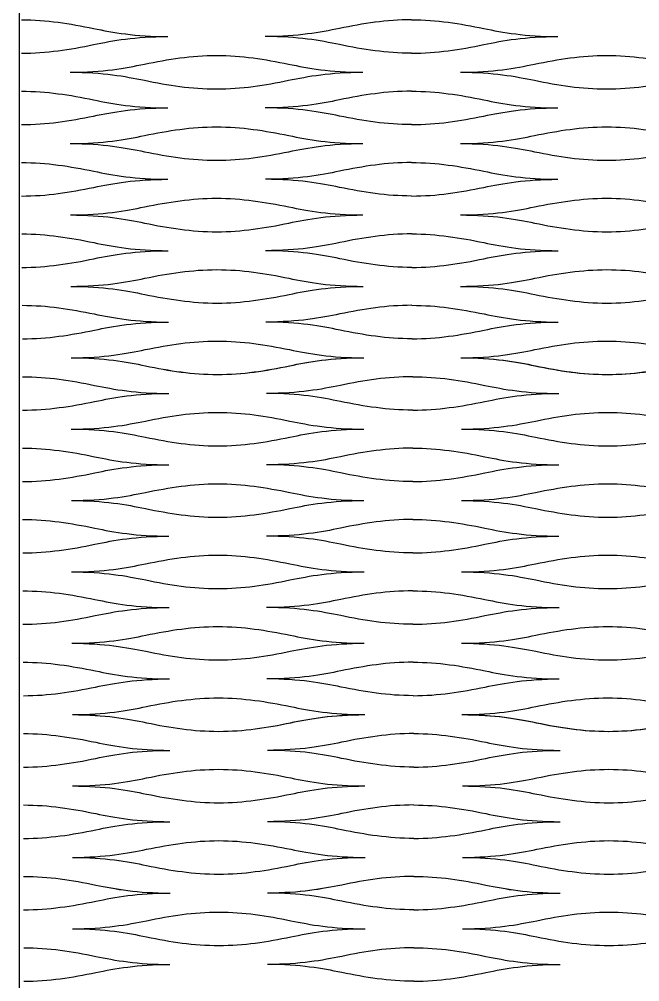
# Model space of a CAD drawing. Header units: millimetres. Extents: x 1 to 583, y -486 to -2.
# Drawn here: x 408.89 to 425.32, y -145.38 to -119.9 of the extents above; entities that cross this region are included whole.
import ezdxf

# ---------------------------------------------------------------- set-up
doc = ezdxf.new("R2010")
doc.units = ezdxf.units.MM
doc.header["$MEASUREMENT"] = 0
doc.layers.add('DEFAULT', color=7, linetype='Continuous')
doc.layers.add('dibujo', color=10, linetype='Continuous')

msp = doc.modelspace()

# ---------------------------------------------------------------- linework, layer by layer
at = {"layer": 'DEFAULT'}
for points, knots in [([(408.948, -119.916), (409.613, -119.916), (410.228, -120.015), (410.857, -120.144), (411.372, -120.251), (411.95, -120.358), (412.821, -120.358)], [0, 0, 0, 0, 1, 1, 1, 2, 2, 2, 2]), ([(408.949, -119.915), (409.614, -119.915), (410.229, -120.015), (410.859, -120.144), (411.374, -120.251), (411.951, -120.358), (412.823, -120.358)], [0, 0, 0, 0, 1, 1, 1, 2, 2, 2, 2]), ([(419.277, -119.916), (418.611, -119.916), (417.997, -120.015), (417.367, -120.144), (416.853, -120.251), (416.275, -120.358), (415.403, -120.358)], [0, 0, 0, 0, 1, 1, 1, 2, 2, 2, 2]), ([(419.277, -119.915), (418.611, -119.915), (417.997, -120.015), (417.368, -120.144), (416.853, -120.251), (416.276, -120.358), (415.405, -120.358)], [0, 0, 0, 0, 1, 1, 1, 2, 2, 2, 2]), ([(419.277, -119.915), (419.943, -119.915), (420.557, -120.015), (421.187, -120.144), (421.701, -120.251), (422.279, -120.358), (423.15, -120.358)], [0, 0, 0, 0, 1, 1, 1, 2, 2, 2, 2]), ([(419.277, -119.916), (419.943, -119.916), (420.557, -120.015), (421.186, -120.144), (421.701, -120.251), (422.279, -120.358), (423.15, -120.358)], [0, 0, 0, 0, 1, 1, 1, 2, 2, 2, 2]), ([(408.948, -120.801), (409.613, -120.801), (410.228, -120.702), (410.857, -120.572), (411.372, -120.466), (411.95, -120.358), (412.821, -120.358)], [0, 0, 0, 0, 1, 1, 1, 2, 2, 2, 2]), ([(419.277, -120.801), (418.611, -120.801), (417.997, -120.702), (417.368, -120.572), (416.853, -120.466), (416.275, -120.358), (415.403, -120.358)], [0, 0, 0, 0, 1, 1, 1, 2, 2, 2, 2]), ([(419.277, -120.801), (419.943, -120.801), (420.557, -120.702), (421.187, -120.572), (421.701, -120.466), (422.279, -120.358), (423.15, -120.358)], [0, 0, 0, 0, 1, 1, 1, 2, 2, 2, 2]), ([(410.239, -121.303), (411.111, -121.303), (411.688, -121.195), (412.203, -121.089), (412.832, -120.959), (413.447, -120.86), (414.112, -120.86), (414.778, -120.86), (415.393, -120.959), (416.022, -121.089), (416.537, -121.195), (417.114, -121.303), (417.986, -121.303)], [0, 0, 0, 0, 1, 1, 1, 2, 2, 2, 3, 3, 3, 4, 4, 4, 4]), ([(420.568, -121.303), (421.44, -121.303), (422.017, -121.195), (422.532, -121.089), (423.161, -120.959), (423.776, -120.86), (424.442, -120.86), (425.107, -120.86), (425.722, -120.959), (426.351, -121.089), (426.866, -121.195), (427.444, -121.303), (428.315, -121.303)], [0, 0, 0, 0, 1, 1, 1, 2, 2, 2, 3, 3, 3, 4, 4, 4, 4]), ([(410.239, -121.303), (411.111, -121.303), (411.688, -121.411), (412.203, -121.517), (412.832, -121.647), (413.447, -121.746), (414.112, -121.746), (414.778, -121.746), (415.393, -121.647), (416.022, -121.517), (416.537, -121.411), (417.114, -121.303), (417.986, -121.303)], [0, 0, 0, 0, 1, 1, 1, 2, 2, 2, 3, 3, 3, 4, 4, 4, 4]), ([(420.568, -121.303), (421.44, -121.303), (422.017, -121.411), (422.532, -121.517), (423.161, -121.647), (423.776, -121.746), (424.442, -121.746), (425.107, -121.746), (425.722, -121.647), (426.351, -121.517), (426.866, -121.411), (427.444, -121.303), (428.315, -121.303)], [0, 0, 0, 0, 1, 1, 1, 2, 2, 2, 3, 3, 3, 4, 4, 4, 4]), ([(408.948, -121.805), (409.614, -121.805), (410.228, -121.904), (410.858, -122.034), (411.373, -122.14), (411.95, -122.248), (412.822, -122.248)], [0, 0, 0, 0, 1, 1, 1, 2, 2, 2, 2]), ([(419.277, -121.805), (418.612, -121.805), (417.997, -121.904), (417.368, -122.034), (416.853, -122.14), (416.276, -122.248), (415.404, -122.248)], [0, 0, 0, 0, 1, 1, 1, 2, 2, 2, 2]), ([(419.277, -121.805), (419.943, -121.805), (420.558, -121.904), (421.187, -122.034), (421.702, -122.14), (422.279, -122.248), (423.151, -122.248)], [0, 0, 0, 0, 1, 1, 1, 2, 2, 2, 2]), ([(408.949, -122.691), (409.614, -122.691), (410.229, -122.592), (410.858, -122.462), (411.373, -122.355), (411.95, -122.248), (412.822, -122.248)], [0, 0, 0, 0, 1, 1, 1, 2, 2, 2, 2]), ([(419.278, -122.691), (418.612, -122.691), (417.997, -122.592), (417.368, -122.462), (416.853, -122.355), (416.276, -122.248), (415.404, -122.248)], [0, 0, 0, 0, 1, 1, 1, 2, 2, 2, 2]), ([(419.278, -122.691), (419.943, -122.691), (420.558, -122.592), (421.187, -122.462), (421.702, -122.355), (422.279, -122.248), (423.151, -122.248)], [0, 0, 0, 0, 1, 1, 1, 2, 2, 2, 2]), ([(410.24, -123.192), (411.112, -123.192), (411.689, -123.085), (412.204, -122.979), (412.833, -122.849), (413.447, -122.75), (414.113, -122.75), (414.779, -122.75), (415.393, -122.849), (416.023, -122.979), (416.538, -123.085), (417.115, -123.192), (417.987, -123.192)], [0, 0, 0, 0, 1, 1, 1, 2, 2, 2, 3, 3, 3, 4, 4, 4, 4]), ([(420.569, -123.192), (421.44, -123.192), (422.018, -123.085), (422.532, -122.979), (423.162, -122.849), (423.776, -122.75), (424.442, -122.75), (425.108, -122.75), (425.722, -122.849), (426.351, -122.979), (426.866, -123.085), (427.444, -123.192), (428.315, -123.192)], [0, 0, 0, 0, 1, 1, 1, 2, 2, 2, 3, 3, 3, 4, 4, 4, 4]), ([(410.24, -123.192), (411.112, -123.192), (411.689, -123.3), (412.204, -123.406), (412.834, -123.536), (413.448, -123.635), (414.114, -123.635), (414.78, -123.635), (415.394, -123.536), (416.023, -123.406), (416.538, -123.3), (417.115, -123.192), (417.987, -123.192)], [0, 0, 0, 0, 1, 1, 1, 2, 2, 2, 3, 3, 3, 4, 4, 4, 4]), ([(420.569, -123.192), (421.44, -123.192), (422.018, -123.3), (422.533, -123.406), (423.162, -123.536), (423.777, -123.635), (424.442, -123.635), (425.108, -123.635), (425.722, -123.536), (426.352, -123.406), (426.866, -123.3), (427.444, -123.192), (428.315, -123.192)], [0, 0, 0, 0, 1, 1, 1, 2, 2, 2, 3, 3, 3, 4, 4, 4, 4]), ([(408.95, -123.694), (409.616, -123.694), (410.23, -123.793), (410.86, -123.923), (411.375, -124.03), (411.952, -124.137), (412.824, -124.137)], [0, 0, 0, 0, 1, 1, 1, 2, 2, 2, 2]), ([(419.278, -123.694), (418.613, -123.694), (417.998, -123.793), (417.369, -123.923), (416.854, -124.03), (416.277, -124.137), (415.406, -124.137)], [0, 0, 0, 0, 1, 1, 1, 2, 2, 2, 2]), ([(419.278, -123.694), (419.944, -123.694), (420.558, -123.793), (421.188, -123.923), (421.703, -124.03), (422.28, -124.137), (423.152, -124.137)], [0, 0, 0, 0, 1, 1, 1, 2, 2, 2, 2]), ([(408.952, -124.58), (409.617, -124.58), (410.232, -124.481), (410.861, -124.351), (411.375, -124.245), (411.952, -124.137), (412.824, -124.137)], [0, 0, 0, 0, 1, 1, 1, 2, 2, 2, 2]), ([(419.279, -124.58), (418.614, -124.58), (417.999, -124.481), (417.37, -124.351), (416.855, -124.245), (416.277, -124.137), (415.406, -124.137)], [0, 0, 0, 0, 1, 1, 1, 2, 2, 2, 2]), ([(419.279, -124.58), (419.945, -124.58), (420.559, -124.481), (421.188, -124.351), (421.703, -124.245), (422.28, -124.137), (423.152, -124.137)], [0, 0, 0, 0, 1, 1, 1, 2, 2, 2, 2]), ([(410.244, -125.082), (411.115, -125.082), (411.692, -124.974), (412.207, -124.868), (412.836, -124.738), (413.45, -124.639), (414.115, -124.639), (414.781, -124.639), (415.396, -124.738), (416.025, -124.868), (416.54, -124.974), (417.117, -125.082), (417.989, -125.082)], [0, 0, 0, 0, 1, 1, 1, 2, 2, 2, 3, 3, 3, 4, 4, 4, 4]), ([(420.57, -125.082), (421.442, -125.082), (422.019, -124.974), (422.534, -124.868), (423.163, -124.738), (423.777, -124.639), (424.443, -124.639), (425.108, -124.639), (425.723, -124.738), (426.352, -124.868), (426.867, -124.974), (427.444, -125.082), (428.316, -125.082)], [0, 0, 0, 0, 1, 1, 1, 2, 2, 2, 3, 3, 3, 4, 4, 4, 4]), ([(410.244, -125.082), (411.115, -125.082), (411.693, -125.19), (412.208, -125.296), (412.838, -125.426), (413.452, -125.525), (414.118, -125.525), (414.783, -125.525), (415.397, -125.426), (416.026, -125.296), (416.541, -125.19), (417.117, -125.082), (417.989, -125.082)], [0, 0, 0, 0, 1, 1, 1, 2, 2, 2, 3, 3, 3, 4, 4, 4, 4]), ([(420.57, -125.082), (421.442, -125.082), (422.019, -125.19), (422.534, -125.296), (423.163, -125.426), (423.778, -125.525), (424.443, -125.525), (425.109, -125.525), (425.723, -125.426), (426.352, -125.296), (426.867, -125.19), (427.444, -125.082), (428.316, -125.082)], [0, 0, 0, 0, 1, 1, 1, 2, 2, 2, 3, 3, 3, 4, 4, 4, 4]), ([(408.955, -125.584), (409.621, -125.584), (410.236, -125.683), (410.865, -125.813), (411.38, -125.919), (411.958, -126.027), (412.829, -126.027)], [0, 0, 0, 0, 1, 1, 1, 2, 2, 2, 2]), ([(419.281, -125.584), (418.615, -125.584), (418.001, -125.683), (417.373, -125.813), (416.858, -125.919), (416.281, -126.027), (415.41, -126.027)], [0, 0, 0, 0, 1, 1, 1, 2, 2, 2, 2]), ([(419.281, -125.584), (419.946, -125.584), (420.561, -125.683), (421.19, -125.813), (421.705, -125.919), (422.282, -126.027), (423.154, -126.027)], [0, 0, 0, 0, 1, 1, 1, 2, 2, 2, 2]), ([(408.959, -126.469), (409.625, -126.469), (410.239, -126.37), (410.867, -126.24), (411.381, -126.134), (411.958, -126.027), (412.829, -126.027)], [0, 0, 0, 0, 1, 1, 1, 2, 2, 2, 2]), ([(419.283, -126.469), (418.618, -126.469), (418.003, -126.37), (417.374, -126.24), (416.859, -126.134), (416.281, -126.027), (415.41, -126.027)], [0, 0, 0, 0, 1, 1, 1, 2, 2, 2, 2]), ([(419.283, -126.469), (419.948, -126.469), (420.562, -126.37), (421.191, -126.24), (421.705, -126.134), (422.282, -126.027), (423.154, -126.027)], [0, 0, 0, 0, 1, 1, 1, 2, 2, 2, 2]), ([(410.252, -126.971), (411.123, -126.971), (411.7, -126.864), (412.214, -126.757), (412.842, -126.628), (413.456, -126.529), (414.121, -126.529), (414.787, -126.528), (415.401, -126.628), (416.031, -126.757), (416.545, -126.864), (417.123, -126.971), (417.994, -126.971)], [0, 0, 0, 0, 1, 1, 1, 2, 2, 2, 3, 3, 3, 4, 4, 4, 4]), ([(420.574, -126.971), (421.445, -126.971), (422.022, -126.864), (422.537, -126.757), (423.165, -126.628), (423.779, -126.529), (424.445, -126.529), (425.11, -126.528), (425.724, -126.628), (426.353, -126.757), (426.868, -126.864), (427.445, -126.971), (428.316, -126.971)], [0, 0, 0, 0, 1, 1, 1, 2, 2, 2, 3, 3, 3, 4, 4, 4, 4]), ([(410.252, -126.971), (411.123, -126.971), (411.701, -127.079), (412.216, -127.185), (412.846, -127.315), (413.461, -127.414), (414.126, -127.414), (414.791, -127.414), (415.404, -127.315), (416.032, -127.185), (416.546, -127.079), (417.123, -126.971), (417.994, -126.971)], [0, 0, 0, 0, 1, 1, 1, 2, 2, 2, 3, 3, 3, 4, 4, 4, 4]), ([(420.574, -126.971), (421.445, -126.971), (422.023, -127.079), (422.538, -127.185), (423.167, -127.315), (423.781, -127.414), (424.446, -127.414), (425.111, -127.414), (425.725, -127.315), (426.354, -127.185), (426.868, -127.079), (427.445, -126.971), (428.316, -126.971)], [0, 0, 0, 0, 1, 1, 1, 2, 2, 2, 3, 3, 3, 4, 4, 4, 4]), ([(408.966, -127.473), (409.631, -127.473), (410.246, -127.572), (410.876, -127.702), (411.391, -127.808), (411.969, -127.916), (412.839, -127.916)], [0, 0, 0, 0, 1, 1, 1, 2, 2, 2, 2]), ([(419.286, -127.473), (418.621, -127.473), (418.008, -127.572), (417.38, -127.702), (416.866, -127.808), (416.29, -127.916), (415.419, -127.916)], [0, 0, 0, 0, 1, 1, 1, 2, 2, 2, 2]), ([(419.286, -127.473), (419.951, -127.473), (420.566, -127.572), (421.195, -127.702), (421.71, -127.808), (422.287, -127.916), (423.157, -127.916)], [0, 0, 0, 0, 1, 1, 1, 2, 2, 2, 2]), ([(408.974, -128.359), (409.639, -128.359), (410.252, -128.26), (410.879, -128.13), (411.393, -128.024), (411.969, -127.916), (412.839, -127.916)], [0, 0, 0, 0, 1, 1, 1, 2, 2, 2, 2]), ([(419.29, -128.359), (418.625, -128.359), (418.011, -128.26), (417.382, -128.13), (416.867, -128.024), (416.29, -127.916), (415.419, -127.916)], [0, 0, 0, 0, 1, 1, 1, 2, 2, 2, 2]), ([(419.29, -128.359), (419.955, -128.359), (420.568, -128.26), (421.196, -128.13), (421.71, -128.024), (422.287, -127.916), (423.157, -127.916)], [0, 0, 0, 0, 1, 1, 1, 2, 2, 2, 2]), ([(410.267, -128.861), (411.138, -128.861), (411.714, -128.753), (412.227, -128.647), (412.854, -128.517), (413.467, -128.418), (414.132, -128.418), (414.797, -128.418), (415.412, -128.517), (416.041, -128.647), (416.556, -128.753), (417.133, -128.861), (418.003, -128.861)], [0, 0, 0, 0, 1, 1, 1, 2, 2, 2, 3, 3, 3, 4, 4, 4, 4]), ([(420.582, -128.861), (421.452, -128.861), (422.028, -128.753), (422.542, -128.647), (423.17, -128.517), (423.783, -128.418), (424.448, -128.418), (425.113, -128.418), (425.727, -128.517), (426.356, -128.647), (426.87, -128.753), (427.447, -128.861), (428.317, -128.861)], [0, 0, 0, 0, 1, 1, 1, 2, 2, 2, 3, 3, 3, 4, 4, 4, 4]), ([(410.267, -128.861), (411.138, -128.861), (411.716, -128.968), (412.231, -129.075), (412.861, -129.204), (413.476, -129.303), (414.14, -129.303), (414.805, -129.303), (415.417, -129.204), (416.044, -129.075), (416.557, -128.968), (417.133, -128.861), (418.003, -128.861)], [0, 0, 0, 0, 1, 1, 1, 2, 2, 2, 3, 3, 3, 4, 4, 4, 4]), ([(410.267, -128.861), (411.139, -128.861), (411.716, -128.968), (412.231, -129.075), (412.86, -129.205), (413.475, -129.304), (414.141, -129.304), (414.807, -129.304), (415.421, -129.205), (416.05, -129.075), (416.565, -128.968), (417.143, -128.861), (418.014, -128.861)], [0, 0, 0, 0, 1, 1, 1, 2, 2, 2, 3, 3, 3, 4, 4, 4, 4]), ([(420.582, -128.861), (421.452, -128.861), (422.029, -128.968), (422.544, -129.075), (423.173, -129.204), (423.786, -129.303), (424.451, -129.303), (425.115, -129.303), (425.729, -129.204), (426.357, -129.075), (426.87, -128.968), (427.447, -128.861), (428.317, -128.861)], [0, 0, 0, 0, 1, 1, 1, 2, 2, 2, 3, 3, 3, 4, 4, 4, 4]), ([(420.597, -128.861), (421.468, -128.861), (422.046, -128.968), (422.561, -129.075), (423.19, -129.205), (423.804, -129.304), (424.47, -129.304), (425.136, -129.304), (425.751, -129.205), (426.38, -129.075), (426.895, -128.968), (427.472, -128.861), (428.344, -128.861)], [0, 0, 0, 0, 1, 1, 1, 2, 2, 2, 3, 3, 3, 4, 4, 4, 4]), ([(408.976, -129.363), (409.642, -129.363), (410.256, -129.462), (410.886, -129.592), (411.401, -129.698), (411.978, -129.806), (412.85, -129.806)], [0, 0, 0, 0, 1, 1, 1, 2, 2, 2, 2]), ([(419.306, -129.363), (418.64, -129.363), (418.025, -129.462), (417.396, -129.592), (416.881, -129.698), (416.304, -129.806), (415.432, -129.806)], [0, 0, 0, 0, 1, 1, 1, 2, 2, 2, 2]), ([(419.306, -129.363), (419.971, -129.363), (420.586, -129.462), (421.215, -129.592), (421.73, -129.698), (422.307, -129.806), (423.179, -129.806)], [0, 0, 0, 0, 1, 1, 1, 2, 2, 2, 2]), ([(408.976, -130.248), (409.642, -130.248), (410.257, -130.149), (410.886, -130.019), (411.401, -129.913), (411.978, -129.806), (412.85, -129.806)], [0, 0, 0, 0, 1, 1, 1, 2, 2, 2, 2]), ([(419.306, -130.248), (418.64, -130.248), (418.025, -130.149), (417.396, -130.019), (416.881, -129.913), (416.304, -129.806), (415.432, -129.806)], [0, 0, 0, 0, 1, 1, 1, 2, 2, 2, 2]), ([(419.306, -130.248), (419.971, -130.248), (420.586, -130.149), (421.215, -130.019), (421.73, -129.913), (422.307, -129.806), (423.179, -129.806)], [0, 0, 0, 0, 1, 1, 1, 2, 2, 2, 2]), ([(410.267, -130.75), (411.139, -130.75), (411.717, -130.643), (412.232, -130.536), (412.861, -130.406), (413.475, -130.307), (414.141, -130.307), (414.807, -130.307), (415.421, -130.406), (416.051, -130.536), (416.565, -130.643), (417.143, -130.75), (418.015, -130.75)], [0, 0, 0, 0, 1, 1, 1, 2, 2, 2, 3, 3, 3, 4, 4, 4, 4]), ([(420.597, -130.75), (421.468, -130.75), (422.046, -130.643), (422.561, -130.536), (423.19, -130.406), (423.804, -130.307), (424.47, -130.307), (425.136, -130.307), (425.751, -130.406), (426.38, -130.536), (426.895, -130.643), (427.472, -130.75), (428.344, -130.75)], [0, 0, 0, 0, 1, 1, 1, 2, 2, 2, 3, 3, 3, 4, 4, 4, 4]), ([(410.267, -130.75), (411.139, -130.75), (411.717, -130.858), (412.232, -130.964), (412.861, -131.094), (413.475, -131.193), (414.141, -131.193), (414.807, -131.193), (415.421, -131.094), (416.051, -130.964), (416.566, -130.858), (417.143, -130.75), (418.015, -130.75)], [0, 0, 0, 0, 1, 1, 1, 2, 2, 2, 3, 3, 3, 4, 4, 4, 4]), ([(420.597, -130.75), (421.468, -130.75), (422.046, -130.858), (422.561, -130.964), (423.19, -131.094), (423.805, -131.193), (424.47, -131.193), (425.136, -131.193), (425.751, -131.094), (426.38, -130.964), (426.895, -130.858), (427.472, -130.75), (428.344, -130.75)], [0, 0, 0, 0, 1, 1, 1, 2, 2, 2, 3, 3, 3, 4, 4, 4, 4]), ([(408.977, -131.252), (409.642, -131.252), (410.257, -131.351), (410.886, -131.481), (411.401, -131.587), (411.979, -131.695), (412.85, -131.695)], [0, 0, 0, 0, 1, 1, 1, 2, 2, 2, 2]), ([(419.306, -131.252), (418.64, -131.252), (418.026, -131.351), (417.396, -131.481), (416.882, -131.587), (416.304, -131.695), (415.433, -131.695)], [0, 0, 0, 0, 1, 1, 1, 2, 2, 2, 2]), ([(419.306, -131.252), (419.972, -131.252), (420.586, -131.351), (421.215, -131.481), (421.73, -131.587), (422.308, -131.695), (423.179, -131.695)], [0, 0, 0, 0, 1, 1, 1, 2, 2, 2, 2]), ([(408.977, -132.138), (409.643, -132.138), (410.258, -132.039), (410.887, -131.909), (411.401, -131.803), (411.979, -131.695), (412.85, -131.695)], [0, 0, 0, 0, 1, 1, 1, 2, 2, 2, 2]), ([(419.306, -132.138), (418.64, -132.138), (418.026, -132.039), (417.397, -131.909), (416.882, -131.803), (416.304, -131.695), (415.433, -131.695)], [0, 0, 0, 0, 1, 1, 1, 2, 2, 2, 2]), ([(419.306, -132.138), (419.972, -132.138), (420.586, -132.039), (421.215, -131.909), (421.73, -131.803), (422.308, -131.695), (423.179, -131.695)], [0, 0, 0, 0, 1, 1, 1, 2, 2, 2, 2]), ([(410.269, -132.64), (411.14, -132.64), (411.718, -132.532), (412.232, -132.426), (412.862, -132.296), (413.476, -132.197), (414.142, -132.197), (414.807, -132.197), (415.422, -132.296), (416.051, -132.426), (416.566, -132.532), (417.144, -132.64), (418.015, -132.64)], [0, 0, 0, 0, 1, 1, 1, 2, 2, 2, 3, 3, 3, 4, 4, 4, 4]), ([(420.597, -132.64), (421.469, -132.64), (422.046, -132.532), (422.561, -132.426), (423.19, -132.296), (423.805, -132.197), (424.47, -132.197), (425.136, -132.197), (425.751, -132.296), (426.38, -132.426), (426.895, -132.532), (427.472, -132.64), (428.344, -132.64)], [0, 0, 0, 0, 1, 1, 1, 2, 2, 2, 3, 3, 3, 4, 4, 4, 4]), ([(410.269, -132.64), (411.14, -132.64), (411.718, -132.747), (412.233, -132.854), (412.862, -132.983), (413.477, -133.082), (414.142, -133.082), (414.808, -133.082), (415.423, -132.983), (416.052, -132.854), (416.566, -132.747), (417.144, -132.64), (418.015, -132.64)], [0, 0, 0, 0, 1, 1, 1, 2, 2, 2, 3, 3, 3, 4, 4, 4, 4]), ([(420.597, -132.64), (421.469, -132.64), (422.046, -132.747), (422.561, -132.854), (423.191, -132.983), (423.805, -133.082), (424.471, -133.082), (425.136, -133.082), (425.751, -132.983), (426.38, -132.854), (426.895, -132.747), (427.472, -132.64), (428.344, -132.64)], [0, 0, 0, 0, 1, 1, 1, 2, 2, 2, 3, 3, 3, 4, 4, 4, 4]), ([(408.979, -133.141), (409.644, -133.141), (410.259, -133.241), (410.888, -133.37), (411.403, -133.477), (411.981, -133.584), (412.852, -133.584)], [0, 0, 0, 0, 1, 1, 1, 2, 2, 2, 2]), ([(419.307, -133.141), (418.641, -133.141), (418.027, -133.241), (417.398, -133.37), (416.883, -133.477), (416.306, -133.584), (415.434, -133.584)], [0, 0, 0, 0, 1, 1, 1, 2, 2, 2, 2]), ([(419.307, -133.141), (419.972, -133.141), (420.587, -133.241), (421.216, -133.37), (421.731, -133.477), (422.309, -133.584), (423.18, -133.584)], [0, 0, 0, 0, 1, 1, 1, 2, 2, 2, 2]), ([(408.981, -134.027), (409.646, -134.027), (410.26, -133.928), (410.889, -133.798), (411.404, -133.692), (411.981, -133.584), (412.852, -133.584)], [0, 0, 0, 0, 1, 1, 1, 2, 2, 2, 2]), ([(419.308, -134.027), (418.642, -134.027), (418.028, -133.928), (417.398, -133.798), (416.883, -133.692), (416.306, -133.584), (415.434, -133.584)], [0, 0, 0, 0, 1, 1, 1, 2, 2, 2, 2]), ([(419.308, -134.027), (419.973, -134.027), (420.588, -133.928), (421.217, -133.798), (421.731, -133.692), (422.309, -133.584), (423.18, -133.584)], [0, 0, 0, 0, 1, 1, 1, 2, 2, 2, 2]), ([(410.272, -134.529), (411.144, -134.529), (411.721, -134.421), (412.236, -134.315), (412.864, -134.185), (413.479, -134.086), (414.144, -134.086), (414.81, -134.086), (415.424, -134.185), (416.054, -134.315), (416.569, -134.421), (417.146, -134.529), (418.018, -134.529)], [0, 0, 0, 0, 1, 1, 1, 2, 2, 2, 3, 3, 3, 4, 4, 4, 4]), ([(420.599, -134.529), (421.47, -134.529), (422.048, -134.421), (422.562, -134.315), (423.191, -134.185), (423.806, -134.086), (424.471, -134.086), (425.137, -134.086), (425.751, -134.185), (426.381, -134.315), (426.896, -134.421), (427.473, -134.529), (428.344, -134.529)], [0, 0, 0, 0, 1, 1, 1, 2, 2, 2, 3, 3, 3, 4, 4, 4, 4]), ([(410.272, -134.529), (411.144, -134.529), (411.722, -134.637), (412.237, -134.743), (412.866, -134.873), (413.481, -134.972), (414.146, -134.972), (414.812, -134.972), (415.426, -134.873), (416.055, -134.743), (416.569, -134.637), (417.146, -134.529), (418.018, -134.529)], [0, 0, 0, 0, 1, 1, 1, 2, 2, 2, 3, 3, 3, 4, 4, 4, 4]), ([(420.599, -134.529), (421.47, -134.529), (422.048, -134.637), (422.563, -134.743), (423.192, -134.873), (423.807, -134.972), (424.472, -134.972), (425.137, -134.972), (425.752, -134.873), (426.381, -134.743), (426.896, -134.637), (427.473, -134.529), (428.344, -134.529)], [0, 0, 0, 0, 1, 1, 1, 2, 2, 2, 3, 3, 3, 4, 4, 4, 4]), ([(408.984, -135.031), (409.649, -135.031), (410.264, -135.13), (410.894, -135.26), (411.409, -135.366), (411.986, -135.474), (412.858, -135.474)], [0, 0, 0, 0, 1, 1, 1, 2, 2, 2, 2]), ([(419.309, -135.031), (418.644, -135.031), (418.03, -135.13), (417.401, -135.26), (416.887, -135.366), (416.31, -135.474), (415.439, -135.474)], [0, 0, 0, 0, 1, 1, 1, 2, 2, 2, 2]), ([(419.309, -135.031), (419.975, -135.031), (420.59, -135.13), (421.219, -135.26), (421.734, -135.366), (422.311, -135.474), (423.182, -135.474)], [0, 0, 0, 0, 1, 1, 1, 2, 2, 2, 2]), ([(408.988, -135.917), (409.653, -135.917), (410.267, -135.818), (410.896, -135.688), (411.41, -135.581), (411.986, -135.474), (412.858, -135.474)], [0, 0, 0, 0, 1, 1, 1, 2, 2, 2, 2]), ([(419.311, -135.917), (418.646, -135.917), (418.032, -135.818), (417.402, -135.688), (416.888, -135.581), (416.31, -135.474), (415.439, -135.474)], [0, 0, 0, 0, 1, 1, 1, 2, 2, 2, 2]), ([(419.311, -135.917), (419.977, -135.917), (420.591, -135.818), (421.22, -135.688), (421.734, -135.581), (422.311, -135.474), (423.182, -135.474)], [0, 0, 0, 0, 1, 1, 1, 2, 2, 2, 2]), ([(410.281, -136.419), (411.152, -136.419), (411.728, -136.311), (412.242, -136.205), (412.871, -136.075), (413.485, -135.976), (414.15, -135.976), (414.815, -135.976), (415.43, -136.075), (416.059, -136.205), (416.574, -136.311), (417.151, -136.419), (418.022, -136.419)], [0, 0, 0, 0, 1, 1, 1, 2, 2, 2, 3, 3, 3, 4, 4, 4, 4]), ([(420.603, -136.419), (421.474, -136.419), (422.051, -136.311), (422.565, -136.205), (423.194, -136.075), (423.808, -135.976), (424.473, -135.976), (425.139, -135.976), (425.753, -136.075), (426.382, -136.205), (426.897, -136.311), (427.474, -136.419), (428.345, -136.419)], [0, 0, 0, 0, 1, 1, 1, 2, 2, 2, 3, 3, 3, 4, 4, 4, 4]), ([(410.281, -136.419), (411.152, -136.419), (411.73, -136.526), (412.245, -136.632), (412.875, -136.762), (413.489, -136.861), (414.154, -136.861), (414.819, -136.861), (415.433, -136.762), (416.061, -136.632), (416.575, -136.526), (417.151, -136.419), (418.022, -136.419)], [0, 0, 0, 0, 1, 1, 1, 2, 2, 2, 3, 3, 3, 4, 4, 4, 4]), ([(420.603, -136.419), (421.474, -136.419), (422.051, -136.526), (422.566, -136.632), (423.195, -136.762), (423.809, -136.861), (424.475, -136.861), (425.14, -136.861), (425.754, -136.762), (426.382, -136.632), (426.897, -136.526), (427.474, -136.419), (428.345, -136.419)], [0, 0, 0, 0, 1, 1, 1, 2, 2, 2, 3, 3, 3, 4, 4, 4, 4]), ([(408.995, -136.92), (409.66, -136.92), (410.275, -137.019), (410.904, -137.149), (411.42, -137.256), (411.997, -137.363), (412.868, -137.363)], [0, 0, 0, 0, 1, 1, 1, 2, 2, 2, 2]), ([(419.315, -136.92), (418.65, -136.92), (418.036, -137.019), (417.408, -137.149), (416.894, -137.256), (416.318, -137.363), (415.447, -137.363)], [0, 0, 0, 0, 1, 1, 1, 2, 2, 2, 2]), ([(419.315, -136.92), (419.98, -136.92), (420.594, -137.019), (421.223, -137.149), (421.738, -137.256), (422.315, -137.363), (423.186, -137.363)], [0, 0, 0, 0, 1, 1, 1, 2, 2, 2, 2]), ([(409.002, -137.806), (409.667, -137.806), (410.28, -137.707), (410.908, -137.577), (411.421, -137.471), (411.997, -137.363), (412.868, -137.363)], [0, 0, 0, 0, 1, 1, 1, 2, 2, 2, 2]), ([(419.319, -137.806), (418.654, -137.806), (418.04, -137.707), (417.41, -137.577), (416.896, -137.471), (416.318, -137.363), (415.447, -137.363)], [0, 0, 0, 0, 1, 1, 1, 2, 2, 2, 2]), ([(419.319, -137.806), (419.984, -137.806), (420.597, -137.707), (421.225, -137.577), (421.739, -137.471), (422.315, -137.363), (423.186, -137.363)], [0, 0, 0, 0, 1, 1, 1, 2, 2, 2, 2]), ([(410.296, -138.308), (411.166, -138.308), (411.742, -138.2), (412.256, -138.094), (412.883, -137.964), (413.496, -137.865), (414.161, -137.865), (414.826, -137.865), (415.44, -137.964), (416.069, -138.094), (416.584, -138.2), (417.161, -138.308), (418.032, -138.308)], [0, 0, 0, 0, 1, 1, 1, 2, 2, 2, 3, 3, 3, 4, 4, 4, 4]), ([(420.61, -138.308), (421.481, -138.308), (422.057, -138.2), (422.571, -138.094), (423.199, -137.964), (423.812, -137.865), (424.477, -137.865), (425.142, -137.865), (425.756, -137.964), (426.384, -138.094), (426.899, -138.2), (427.475, -138.308), (428.346, -138.308)], [0, 0, 0, 0, 1, 1, 1, 2, 2, 2, 3, 3, 3, 4, 4, 4, 4]), ([(410.296, -138.308), (411.166, -138.308), (411.744, -138.415), (412.26, -138.522), (412.89, -138.652), (413.504, -138.751), (414.169, -138.751), (414.833, -138.751), (415.446, -138.652), (416.073, -138.522), (416.586, -138.415), (417.161, -138.308), (418.032, -138.308)], [0, 0, 0, 0, 1, 1, 1, 2, 2, 2, 3, 3, 3, 4, 4, 4, 4]), ([(410.296, -138.308), (411.167, -138.308), (411.745, -138.416), (412.26, -138.522), (412.889, -138.652), (413.504, -138.751), (414.169, -138.751), (414.835, -138.751), (415.45, -138.652), (416.079, -138.522), (416.594, -138.416), (417.171, -138.308), (418.043, -138.308)], [0, 0, 0, 0, 1, 1, 1, 2, 2, 2, 3, 3, 3, 4, 4, 4, 4]), ([(420.61, -138.308), (421.481, -138.308), (422.058, -138.415), (422.572, -138.522), (423.201, -138.652), (423.815, -138.751), (424.479, -138.751), (425.144, -138.751), (425.757, -138.652), (426.385, -138.522), (426.899, -138.415), (427.475, -138.308), (428.346, -138.308)], [0, 0, 0, 0, 1, 1, 1, 2, 2, 2, 3, 3, 3, 4, 4, 4, 4]), ([(420.625, -138.308), (421.497, -138.308), (422.074, -138.416), (422.589, -138.522), (423.219, -138.652), (423.833, -138.751), (424.499, -138.751), (425.164, -138.751), (425.779, -138.652), (426.409, -138.522), (426.923, -138.416), (427.501, -138.308), (428.372, -138.308)], [0, 0, 0, 0, 1, 1, 1, 2, 2, 2, 3, 3, 3, 4, 4, 4, 4]), ([(409.005, -138.81), (409.67, -138.81), (410.285, -138.909), (410.914, -139.039), (411.429, -139.145), (412.007, -139.253), (412.878, -139.253)], [0, 0, 0, 0, 1, 1, 1, 2, 2, 2, 2]), ([(419.334, -138.81), (418.668, -138.81), (418.054, -138.909), (417.425, -139.039), (416.91, -139.145), (416.332, -139.253), (415.461, -139.253)], [0, 0, 0, 0, 1, 1, 1, 2, 2, 2, 2]), ([(419.334, -138.81), (420, -138.81), (420.615, -138.909), (421.244, -139.039), (421.759, -139.145), (422.336, -139.253), (423.208, -139.253)], [0, 0, 0, 0, 1, 1, 1, 2, 2, 2, 2]), ([(409.005, -139.696), (409.67, -139.696), (410.285, -139.596), (410.914, -139.467), (411.429, -139.36), (412.007, -139.253), (412.878, -139.253)], [0, 0, 0, 0, 1, 1, 1, 2, 2, 2, 2]), ([(419.334, -139.696), (418.668, -139.696), (418.054, -139.596), (417.425, -139.467), (416.91, -139.36), (416.332, -139.253), (415.461, -139.253)], [0, 0, 0, 0, 1, 1, 1, 2, 2, 2, 2]), ([(419.334, -139.696), (420, -139.696), (420.615, -139.596), (421.244, -139.467), (421.759, -139.36), (422.336, -139.253), (423.208, -139.253)], [0, 0, 0, 0, 1, 1, 1, 2, 2, 2, 2]), ([(410.296, -140.197), (411.168, -140.197), (411.745, -140.09), (412.26, -139.983), (412.889, -139.854), (413.504, -139.755), (414.169, -139.755), (414.835, -139.755), (415.45, -139.854), (416.079, -139.983), (416.594, -140.09), (417.172, -140.197), (418.043, -140.197)], [0, 0, 0, 0, 1, 1, 1, 2, 2, 2, 3, 3, 3, 4, 4, 4, 4]), ([(420.625, -140.197), (421.497, -140.197), (422.074, -140.09), (422.589, -139.983), (423.219, -139.854), (423.833, -139.755), (424.499, -139.755), (425.164, -139.755), (425.779, -139.854), (426.409, -139.983), (426.924, -140.09), (427.501, -140.197), (428.372, -140.197)], [0, 0, 0, 0, 1, 1, 1, 2, 2, 2, 3, 3, 3, 4, 4, 4, 4]), ([(410.296, -140.197), (411.168, -140.197), (411.745, -140.305), (412.26, -140.411), (412.889, -140.541), (413.504, -140.64), (414.17, -140.64), (414.835, -140.64), (415.45, -140.541), (416.079, -140.411), (416.594, -140.305), (417.172, -140.197), (418.043, -140.197)], [0, 0, 0, 0, 1, 1, 1, 2, 2, 2, 3, 3, 3, 4, 4, 4, 4]), ([(420.625, -140.197), (421.497, -140.197), (422.074, -140.305), (422.589, -140.411), (423.219, -140.541), (423.833, -140.64), (424.499, -140.64), (425.165, -140.64), (425.779, -140.541), (426.409, -140.411), (426.924, -140.305), (427.501, -140.197), (428.372, -140.197)], [0, 0, 0, 0, 1, 1, 1, 2, 2, 2, 3, 3, 3, 4, 4, 4, 4]), ([(409.005, -140.699), (409.671, -140.699), (410.286, -140.798), (410.915, -140.928), (411.43, -141.034), (412.007, -141.142), (412.879, -141.142)], [0, 0, 0, 0, 1, 1, 1, 2, 2, 2, 2]), ([(419.334, -140.699), (418.669, -140.699), (418.054, -140.798), (417.425, -140.928), (416.91, -141.034), (416.333, -141.142), (415.461, -141.142)], [0, 0, 0, 0, 1, 1, 1, 2, 2, 2, 2]), ([(419.334, -140.699), (420, -140.699), (420.615, -140.798), (421.244, -140.928), (421.759, -141.034), (422.336, -141.142), (423.208, -141.142)], [0, 0, 0, 0, 1, 1, 1, 2, 2, 2, 2]), ([(409.006, -141.585), (409.672, -141.585), (410.286, -141.486), (410.915, -141.356), (411.43, -141.25), (412.007, -141.142), (412.879, -141.142)], [0, 0, 0, 0, 1, 1, 1, 2, 2, 2, 2]), ([(419.335, -141.585), (418.669, -141.585), (418.054, -141.486), (417.425, -141.356), (416.91, -141.25), (416.333, -141.142), (415.461, -141.142)], [0, 0, 0, 0, 1, 1, 1, 2, 2, 2, 2]), ([(419.335, -141.585), (420, -141.585), (420.615, -141.486), (421.244, -141.356), (421.759, -141.25), (422.336, -141.142), (423.208, -141.142)], [0, 0, 0, 0, 1, 1, 1, 2, 2, 2, 2]), ([(410.297, -142.087), (411.169, -142.087), (411.746, -141.979), (412.261, -141.873), (412.89, -141.743), (413.505, -141.644), (414.17, -141.644), (414.836, -141.644), (415.451, -141.743), (416.08, -141.873), (416.595, -141.979), (417.172, -142.087), (418.044, -142.087)], [0, 0, 0, 0, 1, 1, 1, 2, 2, 2, 3, 3, 3, 4, 4, 4, 4]), ([(420.626, -142.087), (421.498, -142.087), (422.075, -141.979), (422.59, -141.873), (423.219, -141.743), (423.833, -141.644), (424.499, -141.644), (425.165, -141.644), (425.779, -141.743), (426.409, -141.873), (426.924, -141.979), (427.501, -142.087), (428.372, -142.087)], [0, 0, 0, 0, 1, 1, 1, 2, 2, 2, 3, 3, 3, 4, 4, 4, 4]), ([(410.297, -142.087), (411.169, -142.087), (411.747, -142.194), (412.262, -142.301), (412.891, -142.431), (413.506, -142.53), (414.171, -142.53), (414.837, -142.53), (415.451, -142.431), (416.08, -142.301), (416.595, -142.194), (417.172, -142.087), (418.044, -142.087)], [0, 0, 0, 0, 1, 1, 1, 2, 2, 2, 3, 3, 3, 4, 4, 4, 4]), ([(410.297, -142.087), (411.169, -142.087), (411.746, -142.195), (412.261, -142.301), (412.89, -142.431), (413.505, -142.53), (414.171, -142.53), (414.836, -142.53), (415.451, -142.431), (416.08, -142.301), (416.595, -142.195), (417.173, -142.087), (418.044, -142.087)], [0, 0, 0, 0, 1, 1, 1, 2, 2, 2, 3, 3, 3, 4, 4, 4, 4]), ([(420.626, -142.087), (421.498, -142.087), (422.075, -142.194), (422.59, -142.301), (423.219, -142.431), (423.834, -142.53), (424.499, -142.53), (425.165, -142.53), (425.78, -142.431), (426.409, -142.301), (426.924, -142.194), (427.501, -142.087), (428.372, -142.087)], [0, 0, 0, 0, 1, 1, 1, 2, 2, 2, 3, 3, 3, 4, 4, 4, 4]), ([(420.627, -142.087), (421.498, -142.087), (422.076, -142.195), (422.591, -142.301), (423.22, -142.431), (423.834, -142.53), (424.5, -142.53), (425.166, -142.53), (425.78, -142.431), (426.41, -142.301), (426.925, -142.195), (427.502, -142.087), (428.374, -142.087)], [0, 0, 0, 0, 1, 1, 1, 2, 2, 2, 3, 3, 3, 4, 4, 4, 4]), ([(409.006, -142.589), (409.672, -142.589), (410.286, -142.688), (410.916, -142.818), (411.43, -142.924), (412.008, -143.032), (412.88, -143.032)], [0, 0, 0, 0, 1, 1, 1, 2, 2, 2, 2]), ([(409.007, -142.589), (409.673, -142.589), (410.288, -142.688), (410.917, -142.818), (411.432, -142.924), (412.01, -143.031), (412.881, -143.031)], [0, 0, 0, 0, 1, 1, 1, 2, 2, 2, 2]), ([(419.335, -142.589), (418.67, -142.589), (418.055, -142.688), (417.426, -142.818), (416.911, -142.924), (416.333, -143.032), (415.462, -143.032)], [0, 0, 0, 0, 1, 1, 1, 2, 2, 2, 2]), ([(419.335, -142.589), (418.67, -142.589), (418.056, -142.688), (417.426, -142.818), (416.912, -142.924), (416.335, -143.031), (415.463, -143.031)], [0, 0, 0, 0, 1, 1, 1, 2, 2, 2, 2]), ([(419.335, -142.589), (420.001, -142.589), (420.616, -142.688), (421.245, -142.818), (421.76, -142.924), (422.337, -143.031), (423.209, -143.031)], [0, 0, 0, 0, 1, 1, 1, 2, 2, 2, 2]), ([(419.335, -142.589), (420.001, -142.589), (420.616, -142.688), (421.245, -142.818), (421.76, -142.924), (422.337, -143.032), (423.209, -143.032)], [0, 0, 0, 0, 1, 1, 1, 2, 2, 2, 2]), ([(409.006, -143.474), (409.672, -143.474), (410.286, -143.375), (410.916, -143.246), (411.43, -143.139), (412.008, -143.032), (412.88, -143.032)], [0, 0, 0, 0, 1, 1, 1, 2, 2, 2, 2]), ([(419.335, -143.474), (418.67, -143.474), (418.055, -143.375), (417.426, -143.246), (416.911, -143.139), (416.333, -143.032), (415.462, -143.032)], [0, 0, 0, 0, 1, 1, 1, 2, 2, 2, 2]), ([(419.335, -143.474), (420.001, -143.474), (420.616, -143.375), (421.245, -143.246), (421.76, -143.139), (422.337, -143.032), (423.209, -143.032)], [0, 0, 0, 0, 1, 1, 1, 2, 2, 2, 2]), ([(410.297, -143.976), (411.169, -143.976), (411.746, -143.869), (412.261, -143.762), (412.89, -143.632), (413.505, -143.533), (414.171, -143.533), (414.836, -143.533), (415.451, -143.632), (416.08, -143.762), (416.595, -143.869), (417.173, -143.976), (418.044, -143.976)], [0, 0, 0, 0, 1, 1, 1, 2, 2, 2, 3, 3, 3, 4, 4, 4, 4]), ([(420.627, -143.976), (421.498, -143.976), (422.076, -143.869), (422.591, -143.762), (423.22, -143.632), (423.834, -143.533), (424.5, -143.533), (425.166, -143.533), (425.78, -143.632), (426.41, -143.762), (426.925, -143.869), (427.502, -143.976), (428.374, -143.976)], [0, 0, 0, 0, 1, 1, 1, 2, 2, 2, 3, 3, 3, 4, 4, 4, 4]), ([(410.297, -143.976), (411.169, -143.976), (411.747, -144.084), (412.261, -144.19), (412.891, -144.32), (413.505, -144.419), (414.171, -144.419), (414.837, -144.419), (415.451, -144.32), (416.081, -144.19), (416.595, -144.084), (417.173, -143.976), (418.044, -143.976)], [0, 0, 0, 0, 1, 1, 1, 2, 2, 2, 3, 3, 3, 4, 4, 4, 4]), ([(420.627, -143.976), (421.498, -143.976), (422.076, -144.084), (422.591, -144.19), (423.22, -144.32), (423.834, -144.419), (424.5, -144.419), (425.166, -144.419), (425.781, -144.32), (426.41, -144.19), (426.925, -144.084), (427.502, -143.976), (428.374, -143.976)], [0, 0, 0, 0, 1, 1, 1, 2, 2, 2, 3, 3, 3, 4, 4, 4, 4]), ([(409.007, -144.478), (409.672, -144.478), (410.287, -144.577), (410.916, -144.707), (411.431, -144.813), (412.009, -144.921), (412.88, -144.921)], [0, 0, 0, 0, 1, 1, 1, 2, 2, 2, 2]), ([(419.336, -144.478), (418.67, -144.478), (418.055, -144.577), (417.426, -144.707), (416.911, -144.813), (416.334, -144.921), (415.462, -144.921)], [0, 0, 0, 0, 1, 1, 1, 2, 2, 2, 2]), ([(419.336, -144.478), (420.001, -144.478), (420.616, -144.577), (421.245, -144.707), (421.76, -144.813), (422.338, -144.921), (423.209, -144.921)], [0, 0, 0, 0, 1, 1, 1, 2, 2, 2, 2]), ([(409.007, -145.364), (409.673, -145.364), (410.287, -145.265), (410.916, -145.135), (411.431, -145.029), (412.009, -144.921), (412.88, -144.921)], [0, 0, 0, 0, 1, 1, 1, 2, 2, 2, 2]), ([(419.336, -145.364), (418.67, -145.364), (418.056, -145.265), (417.426, -145.135), (416.911, -145.029), (416.334, -144.921), (415.462, -144.921)], [0, 0, 0, 0, 1, 1, 1, 2, 2, 2, 2]), ([(419.336, -145.364), (420.002, -145.364), (420.616, -145.265), (421.245, -145.135), (421.76, -145.029), (422.338, -144.921), (423.209, -144.921)], [0, 0, 0, 0, 1, 1, 1, 2, 2, 2, 2])]:
    msp.add_open_spline(points, degree=3, knots=knots, dxfattribs=at)
at = {"layer": 'dibujo'}
msp.add_line((408.889, -96.763), (408.889, -193.746), dxfattribs=at)

doc.saveas('drawing.dxf')
